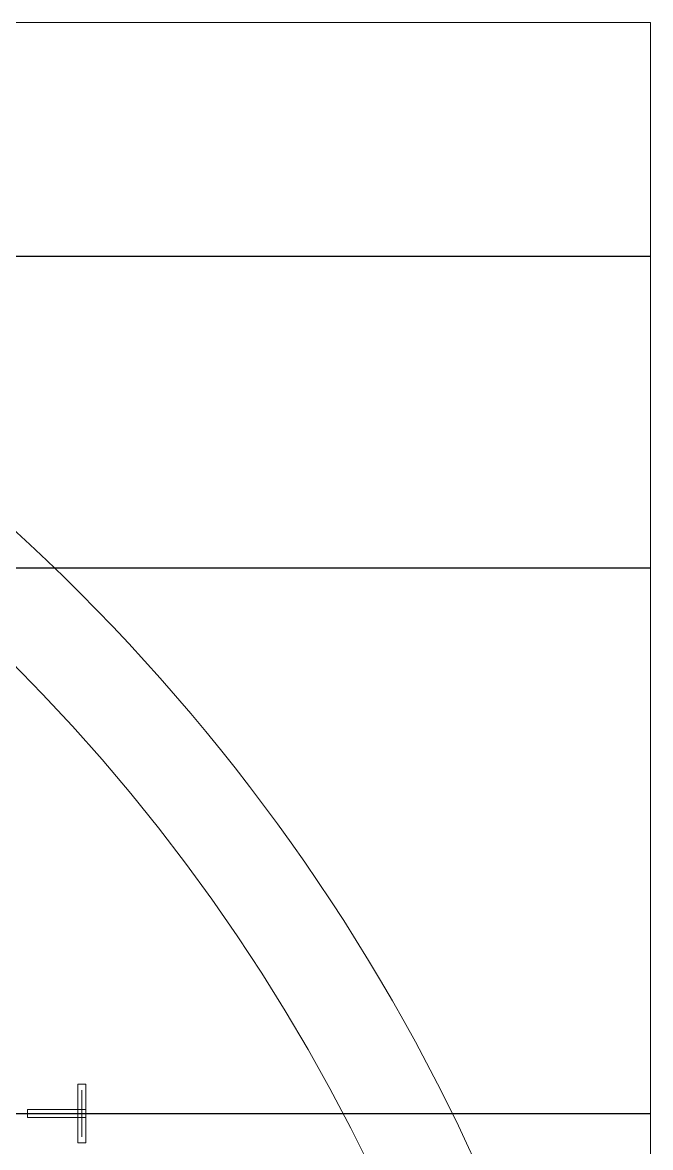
# Model space of a CAD drawing. Extents: x -17000 to 83000, y -71302 to 39000.
# Drawn here: x 66875 to 83000, y 10125 to 39000 of the extents above; entities that cross this region are included whole.
import ezdxf

# ---------------------------------------------------------------- set-up
doc = ezdxf.new("R2010")
doc.units = 0
doc.layers.get('0').update_dxf_attribs({"lineweight": 25, "true_color": 0xffffff})
for name, color, linetype, lineweight, true_color in [('Alighners', 3, 'Continuous', 5, 0x00ff00), ('Boundaries', 6, 'Continuous', 5, 0xff00ff), ('Dicing', 1, 'Continuous', 25, 0xff0000)]:
    doc.layers.add(name, color=color, linetype=linetype, lineweight=lineweight, true_color=true_color)

# ---------------------------------------------------------------- blocks, each defined once
blk = doc.blocks.new('T_alignment$1')
at = {"layer": 'Alighners'}
for points in [[(-600, 700), (600, 700)], [(0, -600), (0, 600)]]:
    blk.add_lwpolyline(points, dxfattribs=at)

msp = doc.modelspace()

# ---------------------------------------------------------------- linework, layer by layer
at = {"layer": 'Alighners'}
msp.add_lwpolyline([(68300.136, 10249.027), (68300.136, 10899.027), (67000.136, 10899.027), (67000.136, 11099.027), (68300.136, 11099.027), (68300.136, 11749.027), (68500.136, 11749.027), (68500.136, 10249.027)], close=True, dxfattribs=at)
for points in [[(68300.136, 11749.027), (68300.136, 10249.027)], [(68500.136, 11749.027), (68300.136, 11749.027)], [(68500.136, 10249.027), (68500.136, 11749.027)], [(67000.136, 11099.027), (67000.136, 10899.027)], [(68500.136, 11099.027), (67000.136, 11099.027)], [(68500.136, 10899.027), (68500.136, 11099.027)], [(67000.136, 10899.027), (68500.136, 10899.027)], [(68300.136, 10249.027), (68500.136, 10249.027)]]:
    msp.add_lwpolyline(points, dxfattribs=at)
at = {"layer": 'Boundaries'}
for p, q in [((83000, 39000), (-17000, 39000)), ((83000, -61000), (83000, 39000))]:
    msp.add_line(p, q, dxfattribs=at)
for radius in [50000, 47500]:
    msp.add_circle((33000, -11000), radius, dxfattribs=at)
at = {"layer": 'Dicing'}
for p, q in [((44000, 33000), (83000, 33000)), ((58000, 25000), (83000, 25000)), ((-0.271, 11000.45), (83000, 11000.45))]:
    msp.add_line(p, q, dxfattribs=at)

# ---------------------------------------------------------------- block references
at = {"rotation": 270}
msp.add_blockref('T_alignment$1', (67700.136, 10999.027), dxfattribs=at)

doc.saveas('drawing.dxf')
